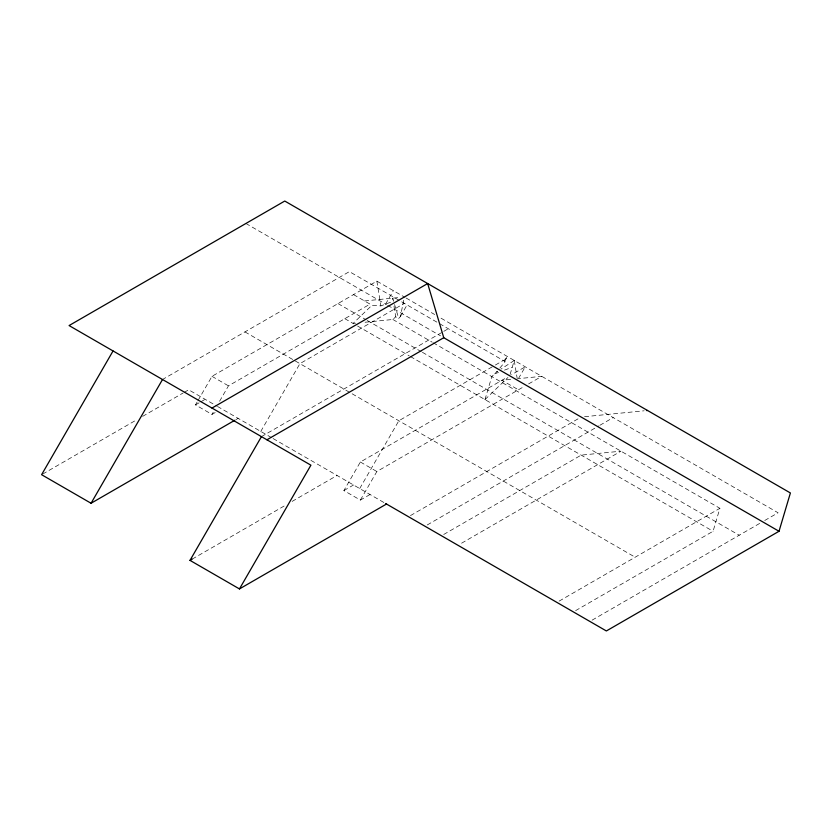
<?xml version="1.0" encoding="UTF-8"?>
<svg xmlns="http://www.w3.org/2000/svg" width="832" height="832" viewBox="0 0 832 832"><rect width="100%" height="100%" fill="white"/><g stroke="black" fill="none" stroke-linecap="round" stroke-linejoin="round"><path stroke-width="0.62" stroke-dasharray="4.16 3.12" d="M394.004 306.301L395.71 316.774L398.726 318.51L400.452 316.43L403.853 299.437M484.983 399.558L491.806 376.605L497.172 371.311M510.11 374.442L514.259 360.474L501.041 369.086M575.619 610.626L713.066 531.274L719.898 508.3L433.326 342.846M215.197 412.558L211.983 414.409L195.489 404.893L197.392 401.596M198.026 400.504L211.983 376.334L376.865 281.143L404.997 297.388M211.983 414.409L213.242 412.214M219.586 401.232L228.467 385.85L370.032 304.127M260.78 431.434L299.915 363.646L404.342 303.358M385.58 304.127L393.349 290.659M400.452 316.43L407.087 304.938M370.032 494.51L360.37 500.084L343.886 490.568L360.37 462.01L507.281 377.198M359.705 488.55L398.84 420.763L494.291 365.654M360.37 500.084L376.865 471.526L524.254 386.433M504.681 361.286L507.437 356.522L503.88 360.818M518.45 378.591L525.252 366.818L511.649 374.67M499.855 368.077L505.211 361.587L349.378 271.617L162.51 379.506M344.822 318.677L353.07 323.43L371.977 305.24M365.071 322.244L392.881 319.488L395.668 316.815M485.025 399.547L507.957 377.478M496.631 371.956L497.734 371.238M42.723 474.053L137.02 419.609M142.636 416.374L183.05 393.037M184.174 392.392L188.656 389.802L216.809 406.047M195.489 404.893L199.784 402.418M200.855 401.794L205.15 399.318M235.882 419.65L238.129 418.361M261.446 436.623L442.697 331.978M443.82 331.334L448.313 328.734M495.414 365.009L503.266 360.474M192.244 559.083L286.541 504.639M292.146 501.394L337.054 475.467M343.886 490.568L353.538 484.994M528.622 383.906L541.746 376.334L518.939 378.591M410.457 515.601L579.093 418.236M427.242 524.95L598.759 425.922M599.872 425.287L613.194 417.591M443.716 534.477L581.162 455.125L620.963 451.183L460.2 543.993M559.135 601.11L719.898 508.3M592.124 620.142L760.313 523.037M764.754 520.478L778.076 512.782L439.878 317.522M353.538 294.601L372.31 305.438L380.89 305.906L393.786 301.007M494.634 373.88L499.044 372.216M504.546 370.126L512.262 367.203M364.53 300.945L398.247 297.606M353.122 323.43L355.555 323.19M510.64 379.413L501.935 380.276L518.43 389.802M584.574 416.707L644.082 410.81M406.12 298.033L434.678 314.517M245.898 223.475L386.526 304.668M387.65 305.323L440.534 335.847M392.881 319.488L432.203 342.191M338 303.576L366.132 319.821M367.255 320.476L421.273 351.655M422.406 352.31L739.211 535.226M357.562 326.03L409.25 355.867M410.374 356.522L713.066 531.274M244.951 331.906L635.18 557.211M211.983 376.334L228.467 385.85M360.37 462.01L376.865 471.526M217.485 406.442L272.116 437.975M273.094 438.547L385.143 503.235M393.442 300.706L392.683 298.158L393.245 301.652M394.576 304.522L398.726 318.51M514.259 360.474L517.483 380.276M376.865 281.143L380.89 305.906"/><path stroke-width="1.25" d="M385.663 503.537L606.362 630.958L779.022 531.274L790.4 492.97L284.762 201.042L69.077 325.562L310.908 465.182L239.46 588.931L189.998 560.373L261.446 436.623M113.048 350.948L41.6 474.698L91.062 503.256L234.759 420.295M91.062 503.256L162.51 379.506M211.983 408.065L427.658 283.546L443.758 337.709L779.022 531.274M266.937 439.795L443.758 337.709M189.998 560.373L192.244 559.083M239.46 588.931L386.516 504.026M646.526 410.571L647.504 410.478"/></g></svg>
